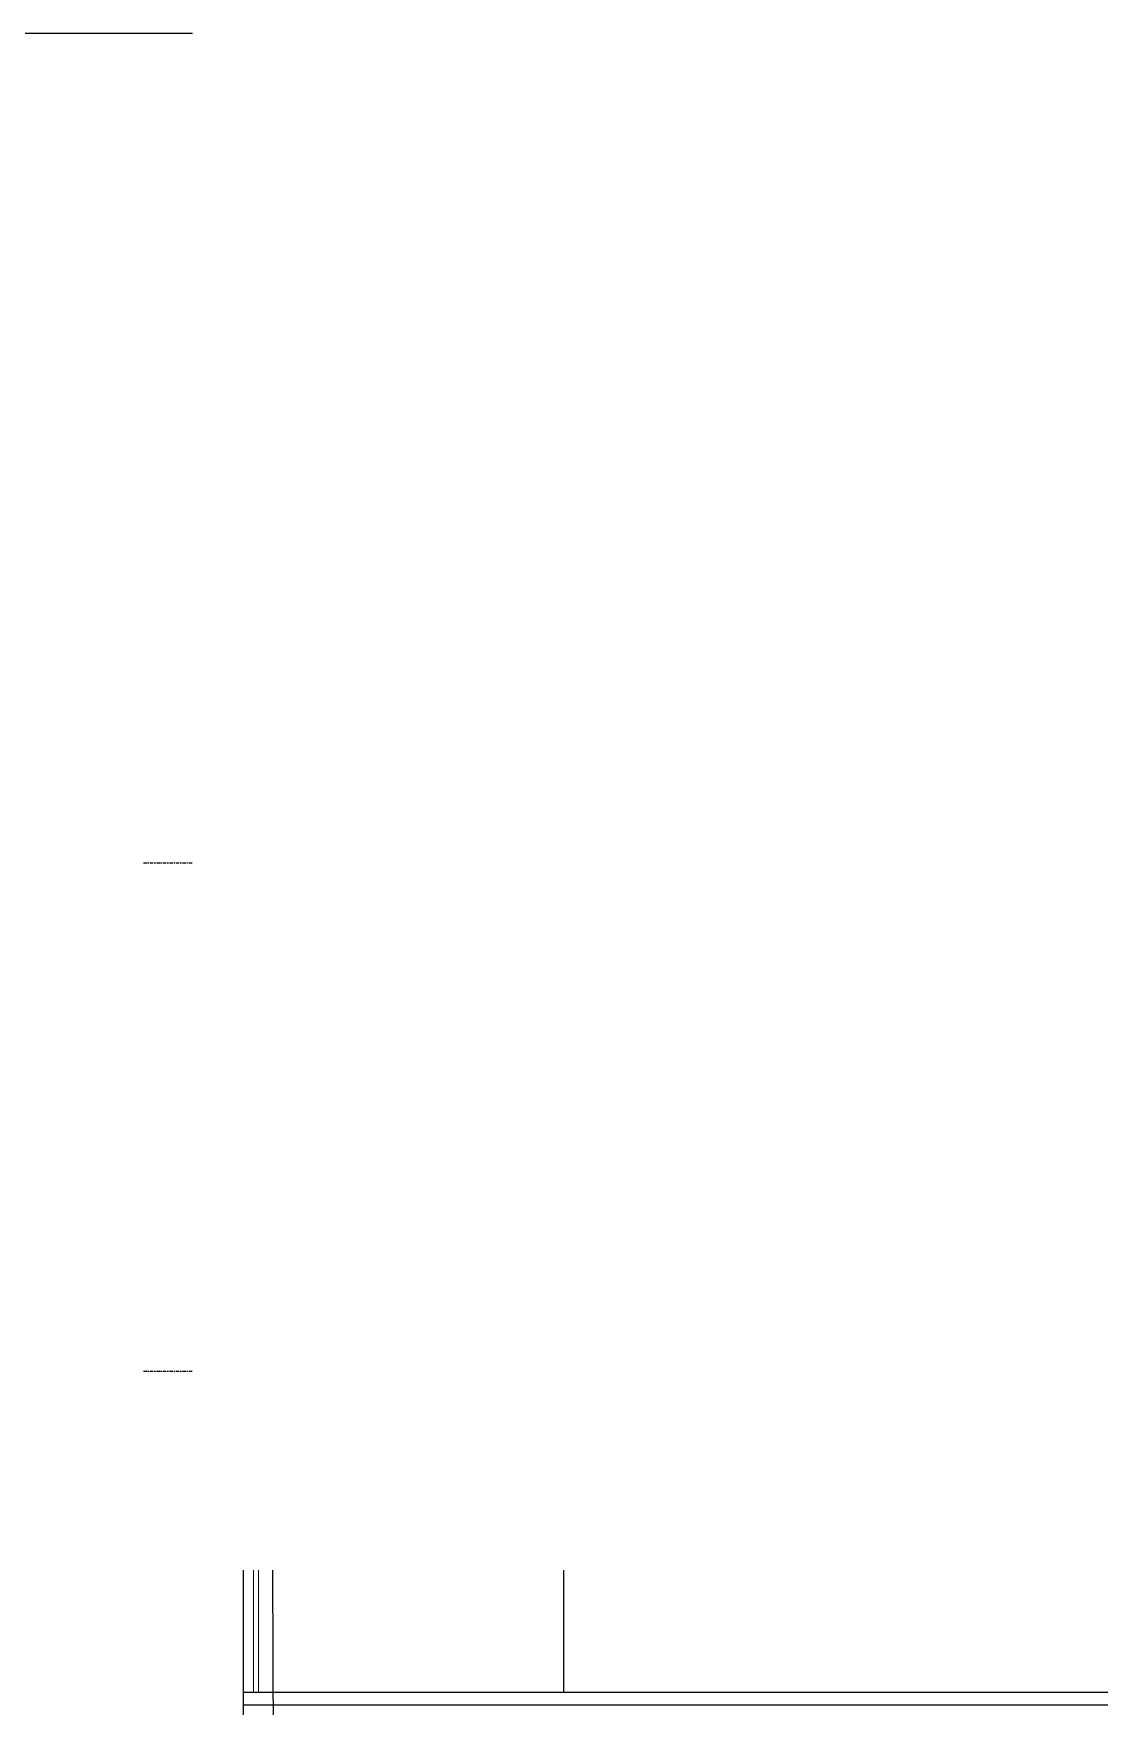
# Model space of a CAD drawing. Header units: millimetres. Extents: x 1372008 to 1414120, y -182161 to -161891.
# Drawn here: x 1391453 to 1393549, y -168899 to -165611 of the extents above; entities that cross this region are included whole.
import ezdxf

# ---------------------------------------------------------------- set-up
doc = ezdxf.new("R2010")
doc.units = ezdxf.units.MM
doc.linetypes.add('DASHDOT2', pattern=[12.7, 6.35, -3.175, 0, -3.175])
for name, color, linetype in [('Divar-komek', 7, 'Continuous'), ('Kafel', 7, 'Continuous'), ('Santexnika', 7, 'Continuous'), ('sutun1', 7, 'Continuous')]:
    doc.layers.add(name, color=color, linetype=linetype)
doc.layers.add('Guzgu', color=165, linetype='Continuous', lineweight=5, true_color=0x385ca8)
doc.layers.add('Suvag', color=117, linetype='Continuous', lineweight=0)

msp = doc.modelspace()

# ---------------------------------------------------------------- linework, layer by layer
at = {"layer": 'Divar-komek'}
msp.add_line((1391865.2, -168896.1), (1395515.2, -168896.1), dxfattribs=at)
at = {"layer": 'Guzgu'}
msp.add_line((1391895.2, -168871.1), (1391895.2, -168631.1), dxfattribs=at)
at = {"layer": 'Kafel'}
msp.add_line((1391865.2, -168871.1), (1395485.2, -168871.1), dxfattribs=at)
at = {"layer": 'Santexnika', "color": 26, "linetype": 'DASHDOT2', "true_color": 0x791e15}
for p, q in [((1391669, -167241.1), (1391765.2, -167241.1)), ((1391669, -167241.1), (1391765.2, -167241.1)), ((1391669, -167241.1), (1391765.2, -167241.1)), ((1391669, -167241.1), (1391765.2, -167241.1)), ((1391669, -167241.1), (1391765.2, -167241.1)), ((1391669, -167241.1), (1391765.2, -167241.1)), ((1391669, -167241.1), (1391765.2, -167241.1)), ((1391669, -167241.1), (1391765.2, -167241.1)), ((1391669, -168240.5), (1391765.2, -168240.5))]:
    msp.add_line(p, q, dxfattribs=at)
at = {"layer": 'Santexnika'}
msp.add_line((1392495.2, -168631.1), (1392495.2, -168871.1), dxfattribs=at)
at = {"layer": 'sutun1'}
for p, q in [((1391765.2, -165611.1), (1391115.2, -165611.1)), ((1391865.2, -168631.1), (1391865.2, -172611.1))]:
    msp.add_line(p, q, dxfattribs=at)
at = {"layer": 'sutun1', "color": 134}
msp.add_line((1391925.2, -169041.1), (1391923.2, -168631.1), dxfattribs=at)
at = {"layer": 'Suvag'}
msp.add_line((1391885.2, -168631.1), (1391885.2, -168871.1), dxfattribs=at)

doc.saveas('drawing.dxf')
